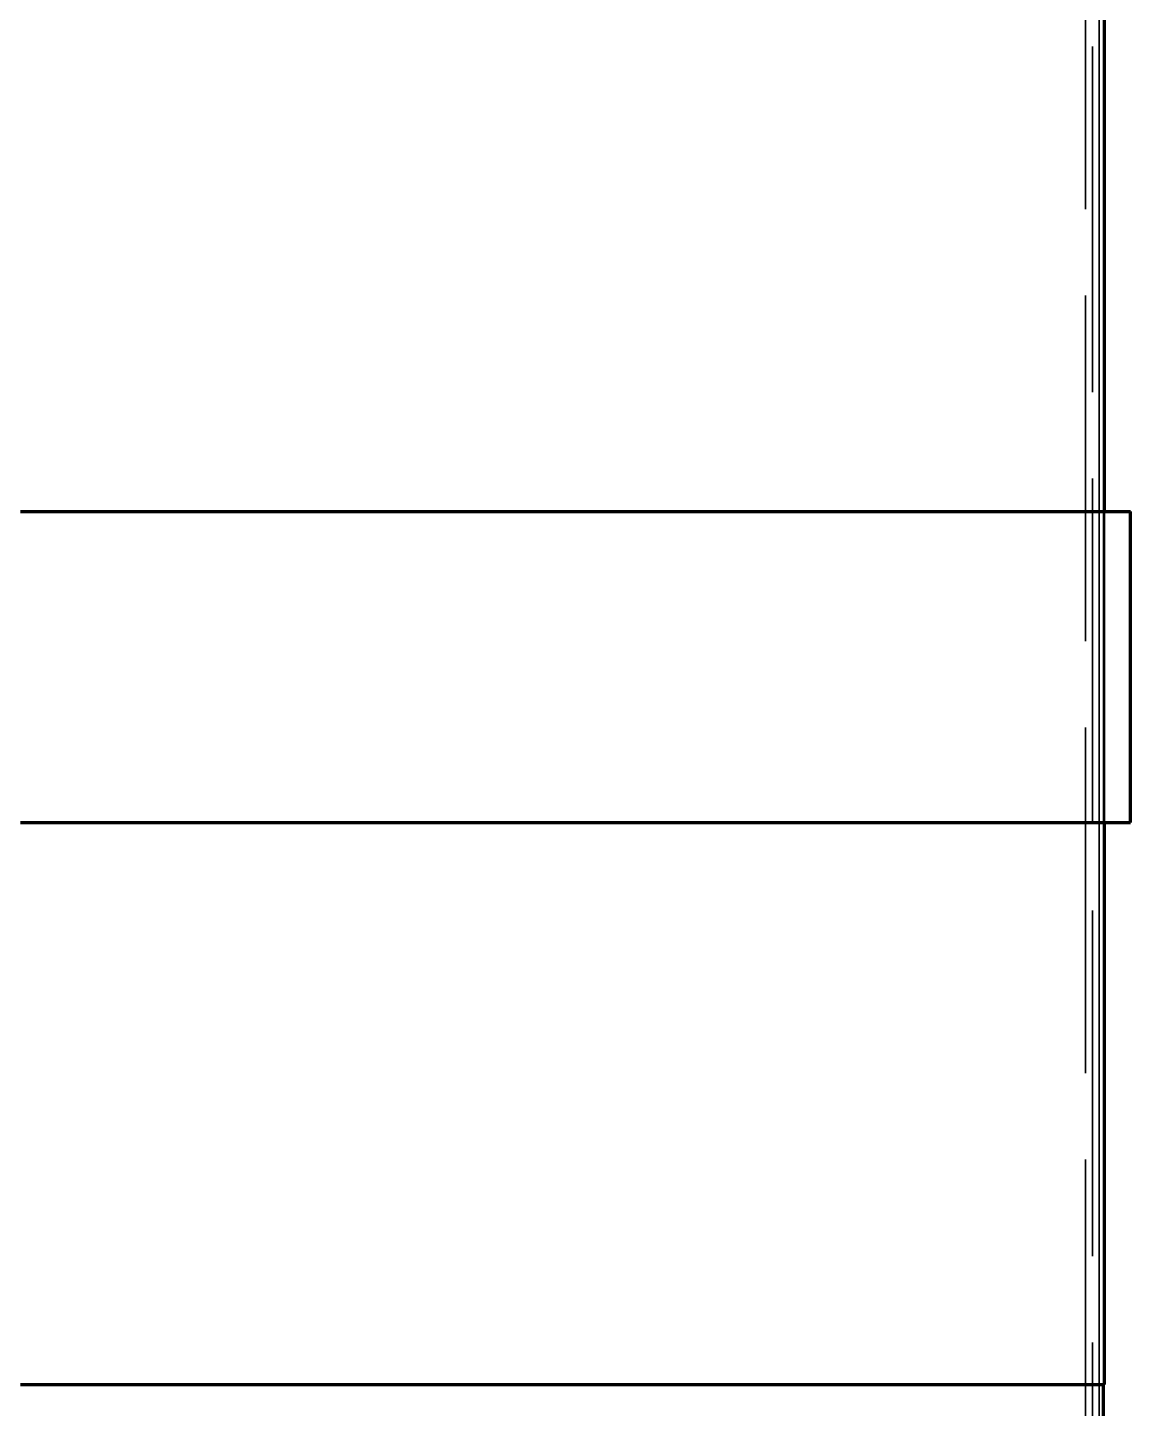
# Model space of a CAD drawing. Header units: millimetres. Extents: x 0 to 2208, y 0 to 420.
# Drawn here: x 196.42 to 209.19, y 154.45 to 170.44 of the extents above; entities that cross this region are included whole.
import ezdxf

# ---------------------------------------------------------------- set-up
doc = ezdxf.new("R2010")
doc.units = ezdxf.units.MM
doc.linetypes.add('IRAM-E-TRAZOS', pattern=[5, 4, -1])
doc.layers.add('01-VISIBLE', color=7, linetype='CONTINUOUS', lineweight=70)
doc.layers.add('02-OCULTA', color=4, linetype='IRAM-E-TRAZOS', lineweight=35)

msp = doc.modelspace()

# ---------------------------------------------------------------- linework, layer by layer
at = {"layer": '01-VISIBLE'}
for p, q in [((208.887, 164.835), (208.887, 198.138)), ((209.187, 161.235), (209.187, 164.835)), ((208.887, 154.733), (208.887, 161.235)), ((208.875, 154.133), (208.875, 154.733))]:
    msp.add_line(p, q, dxfattribs=at)
for points in [[(196.339, 164.835), (196.44, 164.835), (196.54, 164.835), (196.64, 164.835), (196.741, 164.835), (196.841, 164.835), (196.942, 164.835), (197.042, 164.835), (197.142, 164.835), (197.243, 164.835), (197.343, 164.835), (197.443, 164.835), (197.544, 164.835), (197.644, 164.835), (197.745, 164.835), (197.845, 164.835), (197.945, 164.835), (198.046, 164.835), (198.146, 164.835), (198.246, 164.835), (198.347, 164.835), (198.447, 164.835), (198.547, 164.835), (198.648, 164.835), (198.748, 164.835), (198.849, 164.835), (198.949, 164.835), (199.049, 164.835), (199.15, 164.835), (199.25, 164.835), (199.35, 164.835), (199.451, 164.835), (199.551, 164.835), (199.652, 164.835), (199.752, 164.835), (199.852, 164.835), (199.953, 164.835), (200.053, 164.835), (200.153, 164.835), (200.254, 164.835), (200.354, 164.835), (200.455, 164.835), (200.555, 164.835), (200.655, 164.835), (200.756, 164.835), (200.856, 164.835), (200.956, 164.835), (201.057, 164.835), (201.157, 164.835), (201.258, 164.835), (201.358, 164.835), (201.458, 164.835), (201.559, 164.835), (201.659, 164.835), (201.759, 164.835), (201.86, 164.835), (201.96, 164.835), (202.061, 164.835), (202.161, 164.835), (202.261, 164.835), (202.362, 164.835), (202.462, 164.835), (202.562, 164.835), (202.663, 164.835), (202.763, 164.835), (202.864, 164.835), (202.964, 164.835), (203.064, 164.835), (203.165, 164.835), (203.265, 164.835), (203.365, 164.835), (203.466, 164.835), (203.566, 164.835), (203.667, 164.835), (203.767, 164.835), (203.867, 164.835), (203.968, 164.835), (204.068, 164.835), (204.168, 164.835), (204.269, 164.835), (204.369, 164.835), (204.469, 164.835), (204.57, 164.835), (204.67, 164.835), (204.771, 164.835), (204.871, 164.835), (204.971, 164.835), (205.072, 164.835), (205.172, 164.835), (205.272, 164.835), (205.373, 164.835), (205.473, 164.835), (205.574, 164.835), (205.674, 164.835), (205.774, 164.835), (205.875, 164.835), (205.975, 164.835), (206.075, 164.835), (206.176, 164.835), (206.276, 164.835), (206.377, 164.835), (206.477, 164.835), (206.577, 164.835), (206.678, 164.835), (206.778, 164.835), (206.878, 164.835), (206.979, 164.835), (207.079, 164.835), (207.18, 164.835), (207.28, 164.835), (207.38, 164.835), (207.481, 164.835), (207.581, 164.835), (207.681, 164.835), (207.782, 164.835), (207.882, 164.835), (207.983, 164.835), (208.083, 164.835), (208.183, 164.835), (208.284, 164.835), (208.384, 164.835), (208.484, 164.835), (208.585, 164.835), (208.685, 164.835), (208.786, 164.835), (208.886, 164.835), (208.986, 164.835), (209.087, 164.835), (209.187, 164.835)], [(196.339, 161.235), (196.44, 161.235), (196.54, 161.235), (196.64, 161.235), (196.741, 161.235), (196.841, 161.235), (196.942, 161.235), (197.042, 161.235), (197.142, 161.235), (197.243, 161.235), (197.343, 161.235), (197.443, 161.235), (197.544, 161.235), (197.644, 161.235), (197.745, 161.235), (197.845, 161.235), (197.945, 161.235), (198.046, 161.235), (198.146, 161.235), (198.246, 161.235), (198.347, 161.235), (198.447, 161.235), (198.547, 161.235), (198.648, 161.235), (198.748, 161.235), (198.849, 161.235), (198.949, 161.235), (199.049, 161.235), (199.15, 161.235), (199.25, 161.235), (199.35, 161.235), (199.451, 161.235), (199.551, 161.235), (199.652, 161.235), (199.752, 161.235), (199.852, 161.235), (199.953, 161.235), (200.053, 161.235), (200.153, 161.235), (200.254, 161.235), (200.354, 161.235), (200.455, 161.235), (200.555, 161.235), (200.655, 161.235), (200.756, 161.235), (200.856, 161.235), (200.956, 161.235), (201.057, 161.235), (201.157, 161.235), (201.258, 161.235), (201.358, 161.235), (201.458, 161.235), (201.559, 161.235), (201.659, 161.235), (201.759, 161.235), (201.86, 161.235), (201.96, 161.235), (202.061, 161.235), (202.161, 161.235), (202.261, 161.235), (202.362, 161.235), (202.462, 161.235), (202.562, 161.235), (202.663, 161.235), (202.763, 161.235), (202.864, 161.235), (202.964, 161.235), (203.064, 161.235), (203.165, 161.235), (203.265, 161.235), (203.365, 161.235), (203.466, 161.235), (203.566, 161.235), (203.667, 161.235), (203.767, 161.235), (203.867, 161.235), (203.968, 161.235), (204.068, 161.235), (204.168, 161.235), (204.269, 161.235), (204.369, 161.235), (204.469, 161.235), (204.57, 161.235), (204.67, 161.235), (204.771, 161.235), (204.871, 161.235), (204.971, 161.235), (205.072, 161.235), (205.172, 161.235), (205.272, 161.235), (205.373, 161.235), (205.473, 161.235), (205.574, 161.235), (205.674, 161.235), (205.774, 161.235), (205.875, 161.235), (205.975, 161.235), (206.075, 161.235), (206.176, 161.235), (206.276, 161.235), (206.377, 161.235), (206.477, 161.235), (206.577, 161.235), (206.678, 161.235), (206.778, 161.235), (206.878, 161.235), (206.979, 161.235), (207.079, 161.235), (207.18, 161.235), (207.28, 161.235), (207.38, 161.235), (207.481, 161.235), (207.581, 161.235), (207.681, 161.235), (207.782, 161.235), (207.882, 161.235), (207.983, 161.235), (208.083, 161.235), (208.183, 161.235), (208.284, 161.235), (208.384, 161.235), (208.484, 161.235), (208.585, 161.235), (208.685, 161.235), (208.786, 161.235), (208.886, 161.235), (208.986, 161.235), (209.087, 161.235), (209.187, 161.235)], [(196.34, 154.733), (196.44, 154.733), (196.54, 154.733), (196.641, 154.733), (196.741, 154.733), (196.841, 154.733), (196.942, 154.733), (197.042, 154.733), (197.143, 154.733), (197.243, 154.733), (197.343, 154.733), (197.444, 154.733), (197.544, 154.733), (197.644, 154.733), (197.745, 154.733), (197.845, 154.733), (197.946, 154.733), (198.046, 154.733), (198.146, 154.733), (198.247, 154.733), (198.347, 154.733), (198.448, 154.733), (198.548, 154.733), (198.648, 154.733), (198.749, 154.733), (198.849, 154.733), (198.949, 154.733), (199.05, 154.733), (199.15, 154.733), (199.251, 154.733), (199.351, 154.733), (199.451, 154.733), (199.552, 154.733), (199.652, 154.733), (199.752, 154.733), (199.853, 154.733), (199.953, 154.733), (200.054, 154.733), (200.154, 154.733), (200.254, 154.733), (200.355, 154.733), (200.455, 154.733), (200.555, 154.733), (200.656, 154.733), (200.756, 154.733), (200.857, 154.733), (200.957, 154.733), (201.057, 154.733), (201.158, 154.733), (201.258, 154.733), (201.359, 154.733), (201.459, 154.733), (201.559, 154.733), (201.66, 154.733), (201.76, 154.733), (201.86, 154.733), (201.961, 154.733), (202.061, 154.733), (202.162, 154.733), (202.262, 154.733), (202.362, 154.733), (202.463, 154.733), (202.563, 154.733), (202.663, 154.733), (202.764, 154.733), (202.864, 154.733), (202.965, 154.733), (203.065, 154.733), (203.165, 154.733), (203.266, 154.733), (203.366, 154.733), (203.466, 154.733), (203.567, 154.733), (203.667, 154.733), (203.768, 154.733), (203.868, 154.733), (203.968, 154.733), (204.069, 154.733), (204.169, 154.733), (204.27, 154.733), (204.37, 154.733), (204.47, 154.733), (204.571, 154.733), (204.671, 154.733), (204.771, 154.733), (204.872, 154.733), (204.972, 154.733), (205.073, 154.733), (205.173, 154.733), (205.273, 154.733), (205.374, 154.733), (205.474, 154.733), (205.574, 154.733), (205.675, 154.733), (205.775, 154.733), (205.876, 154.733), (205.976, 154.733), (206.076, 154.733), (206.177, 154.733), (206.277, 154.733), (206.378, 154.733), (206.478, 154.733), (206.578, 154.733), (206.679, 154.733), (206.779, 154.733), (206.879, 154.733), (206.98, 154.733), (207.08, 154.733), (207.181, 154.733), (207.281, 154.733), (207.381, 154.733), (207.482, 154.733), (207.582, 154.733), (207.682, 154.733), (207.783, 154.733), (207.883, 154.733), (207.984, 154.733), (208.084, 154.733), (208.184, 154.733), (208.285, 154.733), (208.385, 154.733), (208.485, 154.733), (208.586, 154.733), (208.686, 154.733), (208.787, 154.733), (208.887, 154.733)]]:
    msp.add_lwpolyline(points, dxfattribs=at)
at = {"layer": '02-OCULTA'}
for p, q in [((208.667, 123.335), (208.667, 217.535)), ((208.747, 126.217), (208.747, 217.335)), ((208.747, 126.217), (208.747, 217.335)), ((208.827, 123.535), (208.827, 217.335)), ((208.875, 123.535), (208.875, 217.335)), ((208.827, 154.733), (208.827, 198.138)), ((208.875, 154.733), (208.875, 198.138)), ((208.887, 161.235), (208.887, 164.835)), ((208.887, 161.235), (208.887, 164.835))]:
    msp.add_line(p, q, dxfattribs=at)
for points in [[(209.187, 164.835), (209.087, 164.835), (208.986, 164.835), (208.886, 164.835), (208.786, 164.835), (208.685, 164.835), (208.585, 164.835), (208.485, 164.835), (208.385, 164.835), (208.284, 164.835), (208.184, 164.835), (208.084, 164.835), (207.983, 164.835), (207.883, 164.835), (207.783, 164.835), (207.682, 164.835), (207.582, 164.835), (207.482, 164.835), (207.381, 164.835), (207.281, 164.835), (207.181, 164.835), (207.08, 164.835), (206.98, 164.835), (206.88, 164.835), (206.78, 164.835), (206.679, 164.835), (206.579, 164.835), (206.479, 164.835), (206.378, 164.835), (206.278, 164.835), (206.178, 164.835), (206.077, 164.835), (205.977, 164.835), (205.877, 164.835), (205.776, 164.835), (205.676, 164.835), (205.576, 164.835), (205.475, 164.835), (205.375, 164.835), (205.275, 164.835), (205.175, 164.835), (205.074, 164.835), (204.974, 164.835), (204.874, 164.835), (204.773, 164.835), (204.673, 164.835), (204.573, 164.835), (204.472, 164.835), (204.372, 164.835), (204.272, 164.835), (204.171, 164.835), (204.071, 164.835), (203.971, 164.835), (203.871, 164.835), (203.77, 164.835), (203.67, 164.835), (203.57, 164.835), (203.469, 164.835), (203.369, 164.835), (203.269, 164.835), (203.168, 164.835), (203.068, 164.835), (202.968, 164.835), (202.867, 164.835), (202.767, 164.835), (202.667, 164.835), (202.566, 164.835), (202.466, 164.835), (202.366, 164.835), (202.266, 164.835), (202.165, 164.835), (202.065, 164.835), (201.965, 164.835), (201.864, 164.835), (201.764, 164.835), (201.664, 164.835), (201.563, 164.835), (201.463, 164.835), (201.363, 164.835), (201.262, 164.835), (201.162, 164.835), (201.062, 164.835), (200.962, 164.835), (200.861, 164.835), (200.761, 164.835), (200.661, 164.835), (200.56, 164.835), (200.46, 164.835), (200.36, 164.835), (200.259, 164.835), (200.159, 164.835), (200.059, 164.835), (199.958, 164.835), (199.858, 164.835), (199.758, 164.835), (199.657, 164.835), (199.557, 164.835), (199.457, 164.835), (199.357, 164.835), (199.256, 164.835), (199.156, 164.835), (199.056, 164.835), (198.955, 164.835), (198.855, 164.835), (198.755, 164.835), (198.654, 164.835), (198.554, 164.835), (198.454, 164.835), (198.353, 164.835), (198.253, 164.835), (198.153, 164.835), (198.052, 164.835), (197.952, 164.835), (197.852, 164.835), (197.752, 164.835), (197.651, 164.835), (197.551, 164.835), (197.451, 164.835), (197.35, 164.835), (197.25, 164.835), (197.15, 164.835), (197.049, 164.835), (196.949, 164.835), (196.849, 164.835), (196.748, 164.835), (196.648, 164.835), (196.548, 164.835), (196.448, 164.835), (196.347, 164.835)], [(196.348, 164.835), (196.448, 164.835), (196.548, 164.835), (196.648, 164.835), (196.749, 164.835), (196.849, 164.835), (196.949, 164.835), (197.05, 164.835), (197.15, 164.835), (197.25, 164.835), (197.351, 164.835), (197.451, 164.835), (197.551, 164.835), (197.652, 164.835), (197.752, 164.835), (197.852, 164.835), (197.953, 164.835), (198.053, 164.835), (198.153, 164.835), (198.254, 164.835), (198.354, 164.835), (198.454, 164.835), (198.554, 164.835), (198.655, 164.835), (198.755, 164.835), (198.855, 164.835), (198.956, 164.835), (199.056, 164.835), (199.156, 164.835), (199.257, 164.835), (199.357, 164.835), (199.457, 164.835), (199.558, 164.835), (199.658, 164.835), (199.758, 164.835), (199.859, 164.835), (199.959, 164.835), (200.059, 164.835), (200.16, 164.835), (200.26, 164.835), (200.36, 164.835), (200.46, 164.835), (200.561, 164.835), (200.661, 164.835), (200.761, 164.835), (200.862, 164.835), (200.962, 164.835), (201.062, 164.835), (201.163, 164.835), (201.263, 164.835), (201.363, 164.835), (201.464, 164.835), (201.564, 164.835), (201.664, 164.835), (201.765, 164.835), (201.865, 164.835), (201.965, 164.835), (202.066, 164.835), (202.166, 164.835), (202.266, 164.835), (202.366, 164.835), (202.467, 164.835), (202.567, 164.835), (202.667, 164.835), (202.768, 164.835), (202.868, 164.835), (202.968, 164.835), (203.069, 164.835), (203.169, 164.835), (203.269, 164.835), (203.37, 164.835), (203.47, 164.835), (203.57, 164.835), (203.671, 164.835), (203.771, 164.835), (203.871, 164.835), (203.972, 164.835), (204.072, 164.835), (204.172, 164.835), (204.272, 164.835), (204.373, 164.835), (204.473, 164.835), (204.573, 164.835), (204.674, 164.835), (204.774, 164.835), (204.874, 164.835), (204.975, 164.835), (205.075, 164.835), (205.175, 164.835), (205.276, 164.835), (205.376, 164.835), (205.476, 164.835), (205.577, 164.835), (205.677, 164.835), (205.777, 164.835), (205.878, 164.835), (205.978, 164.835), (206.078, 164.835), (206.178, 164.835), (206.279, 164.835), (206.379, 164.835), (206.479, 164.835), (206.58, 164.835), (206.68, 164.835), (206.78, 164.835), (206.881, 164.835), (206.981, 164.835), (207.081, 164.835), (207.182, 164.835), (207.282, 164.835), (207.382, 164.835), (207.483, 164.835), (207.583, 164.835), (207.683, 164.835), (207.784, 164.835), (207.884, 164.835), (207.984, 164.835), (208.084, 164.835), (208.185, 164.835), (208.285, 164.835), (208.385, 164.835), (208.486, 164.835), (208.586, 164.835), (208.686, 164.835), (208.787, 164.835), (208.887, 164.835)], [(208.887, 164.835), (208.787, 164.835), (208.687, 164.835), (208.587, 164.835), (208.487, 164.835), (208.387, 164.835), (208.287, 164.835), (208.187, 164.835), (208.087, 164.835), (207.987, 164.835), (207.886, 164.835), (207.786, 164.835), (207.686, 164.835), (207.586, 164.835), (207.486, 164.835), (207.386, 164.835), (207.286, 164.835), (207.186, 164.835), (207.086, 164.835), (206.986, 164.835), (206.886, 164.835), (206.786, 164.835), (206.686, 164.835), (206.586, 164.835), (206.486, 164.835), (206.386, 164.835), (206.286, 164.835), (206.186, 164.835), (206.086, 164.835), (205.985, 164.835), (205.885, 164.835), (205.785, 164.835), (205.685, 164.835), (205.585, 164.835), (205.485, 164.835), (205.385, 164.835), (205.285, 164.835), (205.185, 164.835), (205.085, 164.835), (204.985, 164.835), (204.885, 164.835), (204.785, 164.835), (204.685, 164.835), (204.585, 164.835), (204.485, 164.835), (204.385, 164.835), (204.285, 164.835), (204.185, 164.835), (204.084, 164.835), (203.984, 164.835), (203.884, 164.835), (203.784, 164.835), (203.684, 164.835), (203.584, 164.835), (203.484, 164.835), (203.384, 164.835), (203.284, 164.835), (203.184, 164.835), (203.084, 164.835), (202.984, 164.835), (202.884, 164.835), (202.784, 164.835), (202.684, 164.835), (202.584, 164.835), (202.484, 164.835), (202.384, 164.835), (202.284, 164.835), (202.183, 164.835), (202.083, 164.835), (201.983, 164.835), (201.883, 164.835), (201.783, 164.835), (201.683, 164.835), (201.583, 164.835), (201.483, 164.835), (201.383, 164.835), (201.283, 164.835), (201.183, 164.835), (201.083, 164.835), (200.983, 164.835), (200.883, 164.835), (200.783, 164.835), (200.683, 164.835), (200.583, 164.835), (200.483, 164.835), (200.383, 164.835), (200.282, 164.835), (200.182, 164.835), (200.082, 164.835), (199.982, 164.835), (199.882, 164.835), (199.782, 164.835), (199.682, 164.835), (199.582, 164.835), (199.482, 164.835), (199.382, 164.835), (199.282, 164.835), (199.182, 164.835), (199.082, 164.835), (198.982, 164.835), (198.882, 164.835), (198.782, 164.835), (198.682, 164.835), (198.582, 164.835), (198.482, 164.835), (198.381, 164.835), (198.281, 164.835), (198.181, 164.835), (198.081, 164.835), (197.981, 164.835), (197.881, 164.835), (197.781, 164.835), (197.681, 164.835), (197.581, 164.835), (197.481, 164.835), (197.381, 164.835), (197.281, 164.835), (197.181, 164.835), (197.081, 164.835), (196.981, 164.835), (196.881, 164.835), (196.781, 164.835), (196.681, 164.835), (196.581, 164.835), (196.48, 164.835), (196.38, 164.835)], [(209.187, 161.235), (209.087, 161.235), (208.986, 161.235), (208.886, 161.235), (208.786, 161.235), (208.685, 161.235), (208.585, 161.235), (208.485, 161.235), (208.385, 161.235), (208.284, 161.235), (208.184, 161.235), (208.084, 161.235), (207.983, 161.235), (207.883, 161.235), (207.783, 161.235), (207.682, 161.235), (207.582, 161.235), (207.482, 161.235), (207.381, 161.235), (207.281, 161.235), (207.181, 161.235), (207.08, 161.235), (206.98, 161.235), (206.88, 161.235), (206.78, 161.235), (206.679, 161.235), (206.579, 161.235), (206.479, 161.235), (206.378, 161.235), (206.278, 161.235), (206.178, 161.235), (206.077, 161.235), (205.977, 161.235), (205.877, 161.235), (205.776, 161.235), (205.676, 161.235), (205.576, 161.235), (205.475, 161.235), (205.375, 161.235), (205.275, 161.235), (205.175, 161.235), (205.074, 161.235), (204.974, 161.235), (204.874, 161.235), (204.773, 161.235), (204.673, 161.235), (204.573, 161.235), (204.472, 161.235), (204.372, 161.235), (204.272, 161.235), (204.171, 161.235), (204.071, 161.235), (203.971, 161.235), (203.871, 161.235), (203.77, 161.235), (203.67, 161.235), (203.57, 161.235), (203.469, 161.235), (203.369, 161.235), (203.269, 161.235), (203.168, 161.235), (203.068, 161.235), (202.968, 161.235), (202.867, 161.235), (202.767, 161.235), (202.667, 161.235), (202.566, 161.235), (202.466, 161.235), (202.366, 161.235), (202.266, 161.235), (202.165, 161.235), (202.065, 161.235), (201.965, 161.235), (201.864, 161.235), (201.764, 161.235), (201.664, 161.235), (201.563, 161.235), (201.463, 161.235), (201.363, 161.235), (201.262, 161.235), (201.162, 161.235), (201.062, 161.235), (200.962, 161.235), (200.861, 161.235), (200.761, 161.235), (200.661, 161.235), (200.56, 161.235), (200.46, 161.235), (200.36, 161.235), (200.259, 161.235), (200.159, 161.235), (200.059, 161.235), (199.958, 161.235), (199.858, 161.235), (199.758, 161.235), (199.657, 161.235), (199.557, 161.235), (199.457, 161.235), (199.357, 161.235), (199.256, 161.235), (199.156, 161.235), (199.056, 161.235), (198.955, 161.235), (198.855, 161.235), (198.755, 161.235), (198.654, 161.235), (198.554, 161.235), (198.454, 161.235), (198.353, 161.235), (198.253, 161.235), (198.153, 161.235), (198.052, 161.235), (197.952, 161.235), (197.852, 161.235), (197.752, 161.235), (197.651, 161.235), (197.551, 161.235), (197.451, 161.235), (197.35, 161.235), (197.25, 161.235), (197.15, 161.235), (197.049, 161.235), (196.949, 161.235), (196.849, 161.235), (196.748, 161.235), (196.648, 161.235), (196.548, 161.235), (196.448, 161.235), (196.347, 161.235)], [(208.887, 161.235), (208.787, 161.235), (208.686, 161.235), (208.586, 161.235), (208.486, 161.235), (208.385, 161.235), (208.285, 161.235), (208.185, 161.235), (208.084, 161.235), (207.984, 161.235), (207.884, 161.235), (207.784, 161.235), (207.683, 161.235), (207.583, 161.235), (207.483, 161.235), (207.382, 161.235), (207.282, 161.235), (207.182, 161.235), (207.081, 161.235), (206.981, 161.235), (206.881, 161.235), (206.78, 161.235), (206.68, 161.235), (206.58, 161.235), (206.479, 161.235), (206.379, 161.235), (206.279, 161.235), (206.178, 161.235), (206.078, 161.235), (205.978, 161.235), (205.878, 161.235), (205.777, 161.235), (205.677, 161.235), (205.577, 161.235), (205.476, 161.235), (205.376, 161.235), (205.276, 161.235), (205.175, 161.235), (205.075, 161.235), (204.975, 161.235), (204.874, 161.235), (204.774, 161.235), (204.674, 161.235), (204.573, 161.235), (204.473, 161.235), (204.373, 161.235), (204.272, 161.235), (204.172, 161.235), (204.072, 161.235), (203.972, 161.235), (203.871, 161.235), (203.771, 161.235), (203.671, 161.235), (203.57, 161.235), (203.47, 161.235), (203.37, 161.235), (203.269, 161.235), (203.169, 161.235), (203.069, 161.235), (202.968, 161.235), (202.868, 161.235), (202.768, 161.235), (202.667, 161.235), (202.567, 161.235), (202.467, 161.235), (202.366, 161.235), (202.266, 161.235), (202.166, 161.235), (202.066, 161.235), (201.965, 161.235), (201.865, 161.235), (201.765, 161.235), (201.664, 161.235), (201.564, 161.235), (201.464, 161.235), (201.363, 161.235), (201.263, 161.235), (201.163, 161.235), (201.062, 161.235), (200.962, 161.235), (200.862, 161.235), (200.761, 161.235), (200.661, 161.235), (200.561, 161.235), (200.46, 161.235), (200.36, 161.235), (200.26, 161.235), (200.16, 161.235), (200.059, 161.235), (199.959, 161.235), (199.859, 161.235), (199.758, 161.235), (199.658, 161.235), (199.558, 161.235), (199.457, 161.235), (199.357, 161.235), (199.257, 161.235), (199.156, 161.235), (199.056, 161.235), (198.956, 161.235), (198.855, 161.235), (198.755, 161.235), (198.655, 161.235), (198.554, 161.235), (198.454, 161.235), (198.354, 161.235), (198.254, 161.235), (198.153, 161.235), (198.053, 161.235), (197.953, 161.235), (197.852, 161.235), (197.752, 161.235), (197.652, 161.235), (197.551, 161.235), (197.451, 161.235), (197.351, 161.235), (197.25, 161.235), (197.15, 161.235), (197.05, 161.235), (196.949, 161.235), (196.849, 161.235), (196.749, 161.235), (196.648, 161.235), (196.548, 161.235), (196.448, 161.235), (196.348, 161.235)], [(196.38, 161.235), (196.48, 161.235), (196.581, 161.235), (196.681, 161.235), (196.781, 161.235), (196.881, 161.235), (196.981, 161.235), (197.081, 161.235), (197.181, 161.235), (197.281, 161.235), (197.381, 161.235), (197.481, 161.235), (197.581, 161.235), (197.681, 161.235), (197.781, 161.235), (197.881, 161.235), (197.981, 161.235), (198.081, 161.235), (198.181, 161.235), (198.281, 161.235), (198.381, 161.235), (198.482, 161.235), (198.582, 161.235), (198.682, 161.235), (198.782, 161.235), (198.882, 161.235), (198.982, 161.235), (199.082, 161.235), (199.182, 161.235), (199.282, 161.235), (199.382, 161.235), (199.482, 161.235), (199.582, 161.235), (199.682, 161.235), (199.782, 161.235), (199.882, 161.235), (199.982, 161.235), (200.082, 161.235), (200.182, 161.235), (200.282, 161.235), (200.383, 161.235), (200.483, 161.235), (200.583, 161.235), (200.683, 161.235), (200.783, 161.235), (200.883, 161.235), (200.983, 161.235), (201.083, 161.235), (201.183, 161.235), (201.283, 161.235), (201.383, 161.235), (201.483, 161.235), (201.583, 161.235), (201.683, 161.235), (201.783, 161.235), (201.883, 161.235), (201.983, 161.235), (202.083, 161.235), (202.183, 161.235), (202.284, 161.235), (202.384, 161.235), (202.484, 161.235), (202.584, 161.235), (202.684, 161.235), (202.784, 161.235), (202.884, 161.235), (202.984, 161.235), (203.084, 161.235), (203.184, 161.235), (203.284, 161.235), (203.384, 161.235), (203.484, 161.235), (203.584, 161.235), (203.684, 161.235), (203.784, 161.235), (203.884, 161.235), (203.984, 161.235), (204.084, 161.235), (204.185, 161.235), (204.285, 161.235), (204.385, 161.235), (204.485, 161.235), (204.585, 161.235), (204.685, 161.235), (204.785, 161.235), (204.885, 161.235), (204.985, 161.235), (205.085, 161.235), (205.185, 161.235), (205.285, 161.235), (205.385, 161.235), (205.485, 161.235), (205.585, 161.235), (205.685, 161.235), (205.785, 161.235), (205.885, 161.235), (205.985, 161.235), (206.086, 161.235), (206.186, 161.235), (206.286, 161.235), (206.386, 161.235), (206.486, 161.235), (206.586, 161.235), (206.686, 161.235), (206.786, 161.235), (206.886, 161.235), (206.986, 161.235), (207.086, 161.235), (207.186, 161.235), (207.286, 161.235), (207.386, 161.235), (207.486, 161.235), (207.586, 161.235), (207.686, 161.235), (207.786, 161.235), (207.886, 161.235), (207.987, 161.235), (208.087, 161.235), (208.187, 161.235), (208.287, 161.235), (208.387, 161.235), (208.487, 161.235), (208.587, 161.235), (208.687, 161.235), (208.787, 161.235), (208.887, 161.235)], [(208.887, 154.733), (208.787, 154.733), (208.687, 154.733), (208.586, 154.733), (208.486, 154.733), (208.386, 154.733), (208.286, 154.733), (208.186, 154.733), (208.085, 154.733), (207.985, 154.733), (207.885, 154.733), (207.785, 154.733), (207.685, 154.733), (207.584, 154.733), (207.484, 154.733), (207.384, 154.733), (207.284, 154.733), (207.184, 154.733), (207.083, 154.733), (206.983, 154.733), (206.883, 154.733), (206.783, 154.733), (206.683, 154.733), (206.582, 154.733), (206.482, 154.733), (206.382, 154.733), (206.282, 154.733), (206.182, 154.733), (206.081, 154.733), (205.981, 154.733), (205.881, 154.733), (205.781, 154.733), (205.681, 154.733), (205.58, 154.733), (205.48, 154.733), (205.38, 154.733), (205.28, 154.733), (205.18, 154.733), (205.079, 154.733), (204.979, 154.733), (204.879, 154.733), (204.779, 154.733), (204.679, 154.733), (204.578, 154.733), (204.478, 154.733), (204.378, 154.733), (204.278, 154.733), (204.178, 154.733), (204.077, 154.733), (203.977, 154.733), (203.877, 154.733), (203.777, 154.733), (203.677, 154.733), (203.576, 154.733), (203.476, 154.733), (203.376, 154.733), (203.276, 154.733), (203.176, 154.733), (203.075, 154.733), (202.975, 154.733), (202.875, 154.733), (202.775, 154.733), (202.675, 154.733), (202.574, 154.733), (202.474, 154.733), (202.374, 154.733), (202.274, 154.733), (202.174, 154.733), (202.073, 154.733), (201.973, 154.733), (201.873, 154.733), (201.773, 154.733), (201.673, 154.733), (201.572, 154.733), (201.472, 154.733), (201.372, 154.733), (201.272, 154.733), (201.172, 154.733), (201.071, 154.733), (200.971, 154.733), (200.871, 154.733), (200.771, 154.733), (200.671, 154.733), (200.57, 154.733), (200.47, 154.733), (200.37, 154.733), (200.27, 154.733), (200.17, 154.733), (200.069, 154.733), (199.969, 154.733), (199.869, 154.733), (199.769, 154.733), (199.669, 154.733), (199.568, 154.733), (199.468, 154.733), (199.368, 154.733), (199.268, 154.733), (199.168, 154.733), (199.067, 154.733), (198.967, 154.733), (198.867, 154.733), (198.767, 154.733), (198.667, 154.733), (198.566, 154.733), (198.466, 154.733), (198.366, 154.733), (198.266, 154.733), (198.166, 154.733), (198.065, 154.733), (197.965, 154.733), (197.865, 154.733), (197.765, 154.733), (197.665, 154.733), (197.564, 154.733), (197.464, 154.733), (197.364, 154.733), (197.264, 154.733), (197.164, 154.733), (197.063, 154.733), (196.963, 154.733), (196.863, 154.733), (196.763, 154.733), (196.663, 154.733), (196.562, 154.733), (196.462, 154.733), (196.362, 154.733)], [(196.391, 154.733), (196.492, 154.733), (196.592, 154.733), (196.692, 154.733), (196.792, 154.733), (196.893, 154.733), (196.993, 154.733), (197.093, 154.733), (197.194, 154.733), (197.294, 154.733), (197.394, 154.733), (197.495, 154.733), (197.595, 154.733), (197.695, 154.733), (197.795, 154.733), (197.896, 154.733), (197.996, 154.733), (198.096, 154.733), (198.197, 154.733), (198.297, 154.733), (198.397, 154.733), (198.497, 154.733), (198.598, 154.733), (198.698, 154.733), (198.798, 154.733), (198.899, 154.733), (198.999, 154.733), (199.099, 154.733), (199.199, 154.733), (199.3, 154.733), (199.4, 154.733), (199.5, 154.733), (199.601, 154.733), (199.701, 154.733), (199.801, 154.733), (199.901, 154.733), (200.002, 154.733), (200.102, 154.733), (200.202, 154.733), (200.303, 154.733), (200.403, 154.733), (200.503, 154.733), (200.603, 154.733), (200.704, 154.733), (200.804, 154.733), (200.904, 154.733), (201.005, 154.733), (201.105, 154.733), (201.205, 154.733), (201.305, 154.733), (201.406, 154.733), (201.506, 154.733), (201.606, 154.733), (201.707, 154.733), (201.807, 154.733), (201.907, 154.733), (202.007, 154.733), (202.108, 154.733), (202.208, 154.733), (202.308, 154.733), (202.409, 154.733), (202.509, 154.733), (202.609, 154.733), (202.709, 154.733), (202.81, 154.733), (202.91, 154.733), (203.01, 154.733), (203.111, 154.733), (203.211, 154.733), (203.311, 154.733), (203.411, 154.733), (203.512, 154.733), (203.612, 154.733), (203.712, 154.733), (203.813, 154.733), (203.913, 154.733), (204.013, 154.733), (204.113, 154.733), (204.214, 154.733), (204.314, 154.733), (204.414, 154.733), (204.515, 154.733), (204.615, 154.733), (204.715, 154.733), (204.815, 154.733), (204.916, 154.733), (205.016, 154.733), (205.116, 154.733), (205.217, 154.733), (205.317, 154.733), (205.417, 154.733), (205.518, 154.733), (205.618, 154.733), (205.718, 154.733), (205.818, 154.733), (205.919, 154.733), (206.019, 154.733), (206.119, 154.733), (206.22, 154.733), (206.32, 154.733), (206.42, 154.733), (206.52, 154.733), (206.621, 154.733), (206.721, 154.733), (206.821, 154.733), (206.922, 154.733), (207.022, 154.733), (207.122, 154.733), (207.222, 154.733), (207.323, 154.733), (207.423, 154.733), (207.523, 154.733), (207.624, 154.733), (207.724, 154.733), (207.824, 154.733), (207.924, 154.733), (208.025, 154.733), (208.125, 154.733), (208.225, 154.733), (208.326, 154.733), (208.426, 154.733), (208.526, 154.733), (208.626, 154.733), (208.727, 154.733), (208.827, 154.733)], [(208.827, 154.733), (208.727, 154.733), (208.626, 154.733), (208.526, 154.733), (208.426, 154.733), (208.326, 154.733), (208.225, 154.733), (208.125, 154.733), (208.025, 154.733), (207.924, 154.733), (207.824, 154.733), (207.724, 154.733), (207.624, 154.733), (207.523, 154.733), (207.423, 154.733), (207.323, 154.733), (207.222, 154.733), (207.122, 154.733), (207.022, 154.733), (206.922, 154.733), (206.821, 154.733), (206.721, 154.733), (206.621, 154.733), (206.52, 154.733), (206.42, 154.733), (206.32, 154.733), (206.22, 154.733), (206.119, 154.733), (206.019, 154.733), (205.919, 154.733), (205.818, 154.733), (205.718, 154.733), (205.618, 154.733), (205.518, 154.733), (205.417, 154.733), (205.317, 154.733), (205.217, 154.733), (205.116, 154.733), (205.016, 154.733), (204.916, 154.733), (204.815, 154.733), (204.715, 154.733), (204.615, 154.733), (204.515, 154.733), (204.414, 154.733), (204.314, 154.733), (204.214, 154.733), (204.113, 154.733), (204.013, 154.733), (203.913, 154.733), (203.813, 154.733), (203.712, 154.733), (203.612, 154.733), (203.512, 154.733), (203.411, 154.733), (203.311, 154.733), (203.211, 154.733), (203.111, 154.733), (203.01, 154.733), (202.91, 154.733), (202.81, 154.733), (202.709, 154.733), (202.609, 154.733), (202.509, 154.733), (202.409, 154.733), (202.308, 154.733), (202.208, 154.733), (202.108, 154.733), (202.007, 154.733), (201.907, 154.733), (201.807, 154.733), (201.707, 154.733), (201.606, 154.733), (201.506, 154.733), (201.406, 154.733), (201.305, 154.733), (201.205, 154.733), (201.105, 154.733), (201.005, 154.733), (200.904, 154.733), (200.804, 154.733), (200.704, 154.733), (200.603, 154.733), (200.503, 154.733), (200.403, 154.733), (200.303, 154.733), (200.202, 154.733), (200.102, 154.733), (200.002, 154.733), (199.901, 154.733), (199.801, 154.733), (199.701, 154.733), (199.601, 154.733), (199.5, 154.733), (199.4, 154.733), (199.3, 154.733), (199.199, 154.733), (199.099, 154.733), (198.999, 154.733), (198.899, 154.733), (198.798, 154.733), (198.698, 154.733), (198.598, 154.733), (198.497, 154.733), (198.397, 154.733), (198.297, 154.733), (198.197, 154.733), (198.096, 154.733), (197.996, 154.733), (197.896, 154.733), (197.795, 154.733), (197.695, 154.733), (197.595, 154.733), (197.495, 154.733), (197.394, 154.733), (197.294, 154.733), (197.194, 154.733), (197.093, 154.733), (196.993, 154.733), (196.893, 154.733), (196.792, 154.733), (196.692, 154.733), (196.592, 154.733), (196.492, 154.733), (196.391, 154.733)]]:
    msp.add_lwpolyline(points, dxfattribs=at)

doc.saveas('drawing.dxf')
